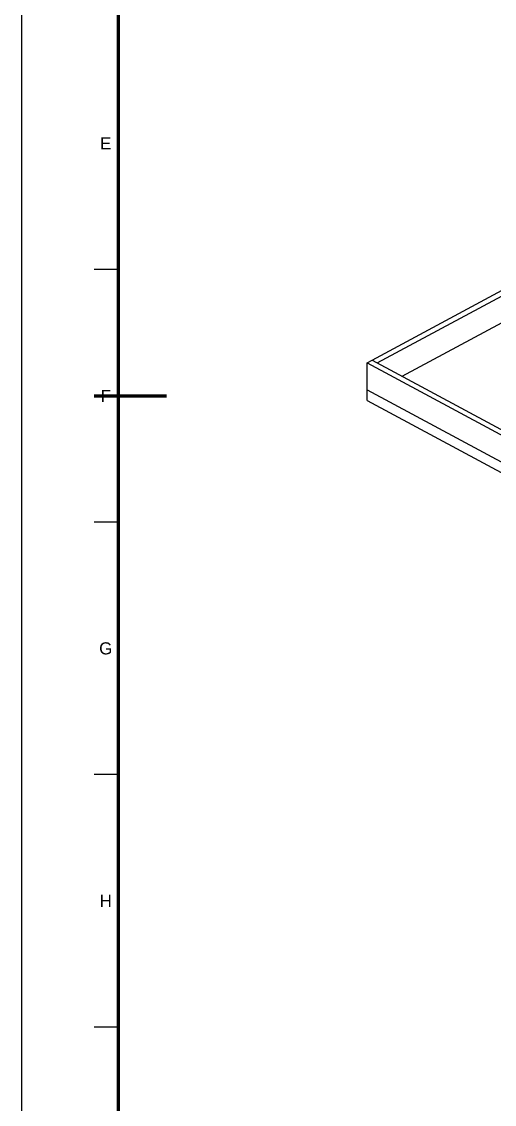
# Model space of a CAD drawing. Header units: millimetres. Extents: x 0 to 841, y 0 to 594.
# Drawn here: x 0 to 97.8, y 150.6 to 374.3 of the extents above; entities that cross this region are included whole.
import ezdxf
from ezdxf.enums import TextEntityAlignment as Align

# ---------------------------------------------------------------- set-up
doc = ezdxf.new("R2010")
doc.units = ezdxf.units.MM
for name, color, linetype, lineweight in [('FINA', 7, 'CONTINUOUS', 25), ('MARCO', 7, 'CONTINUOUS', 70), ('TXT', 7, 'CONTINUOUS', 25)]:
    doc.layers.add(name, color=color, linetype=linetype, lineweight=lineweight)
doc.styles.add('STD', font='LiberationSans-Regular.ttf')

msp = doc.modelspace()

# ---------------------------------------------------------------- linework, layer by layer
at = {"layer": 'FINA'}
for p, q in [((20, 323.09), (15, 323.09)), ((20, 270.91), (15, 270.91)), ((20, 218.73), (15, 218.73)), ((20, 166.55), (15, 166.55))]:
    msp.add_line(p, q, dxfattribs=at)
msp.add_lwpolyline([(0, 0), (841, 0), (841, 594), (0, 594)], close=True, dxfattribs=at)
for points in [[(72.53, 304.37), (99.43, 318.82)], [(73.56, 303.82), (99.43, 317.71)], [(78.72, 301.05), (99.43, 312.17)], [(71.5, 303.82), (72.53, 304.37)], [(72.53, 304.37), (336.53, 162.63)], [(72.53, 304.37), (73.56, 303.82)], [(71.5, 298.28), (71.5, 303.82)], [(71.5, 303.82), (335.5, 162.08)], [(71.5, 296.07), (71.5, 298.28)], [(71.5, 298.28), (335.5, 156.54)], [(71.5, 298.28), (335.5, 156.54)], [(71.5, 296.07), (335.5, 154.33)]]:
    msp.add_lwpolyline(points, dxfattribs=at)
at = {"layer": 'MARCO'}
msp.add_line((15, 297), (30, 297), dxfattribs=at)
msp.add_lwpolyline([(20, 10), (831, 10), (831, 584), (20, 584)], close=True, dxfattribs=at)

# ---------------------------------------------------------------- texts
at = {"layer": 'TXT', "style": 'STD'}
for s, p in [('E', (17.4, 349.18)), ('F', (17.4, 297)), ('G', (17.4, 244.82)), ('H', (17.4, 192.64))]:
    msp.add_text(s, height=2.5, dxfattribs=at).set_placement(p, align=Align.MIDDLE_CENTER)

doc.saveas('drawing.dxf')
